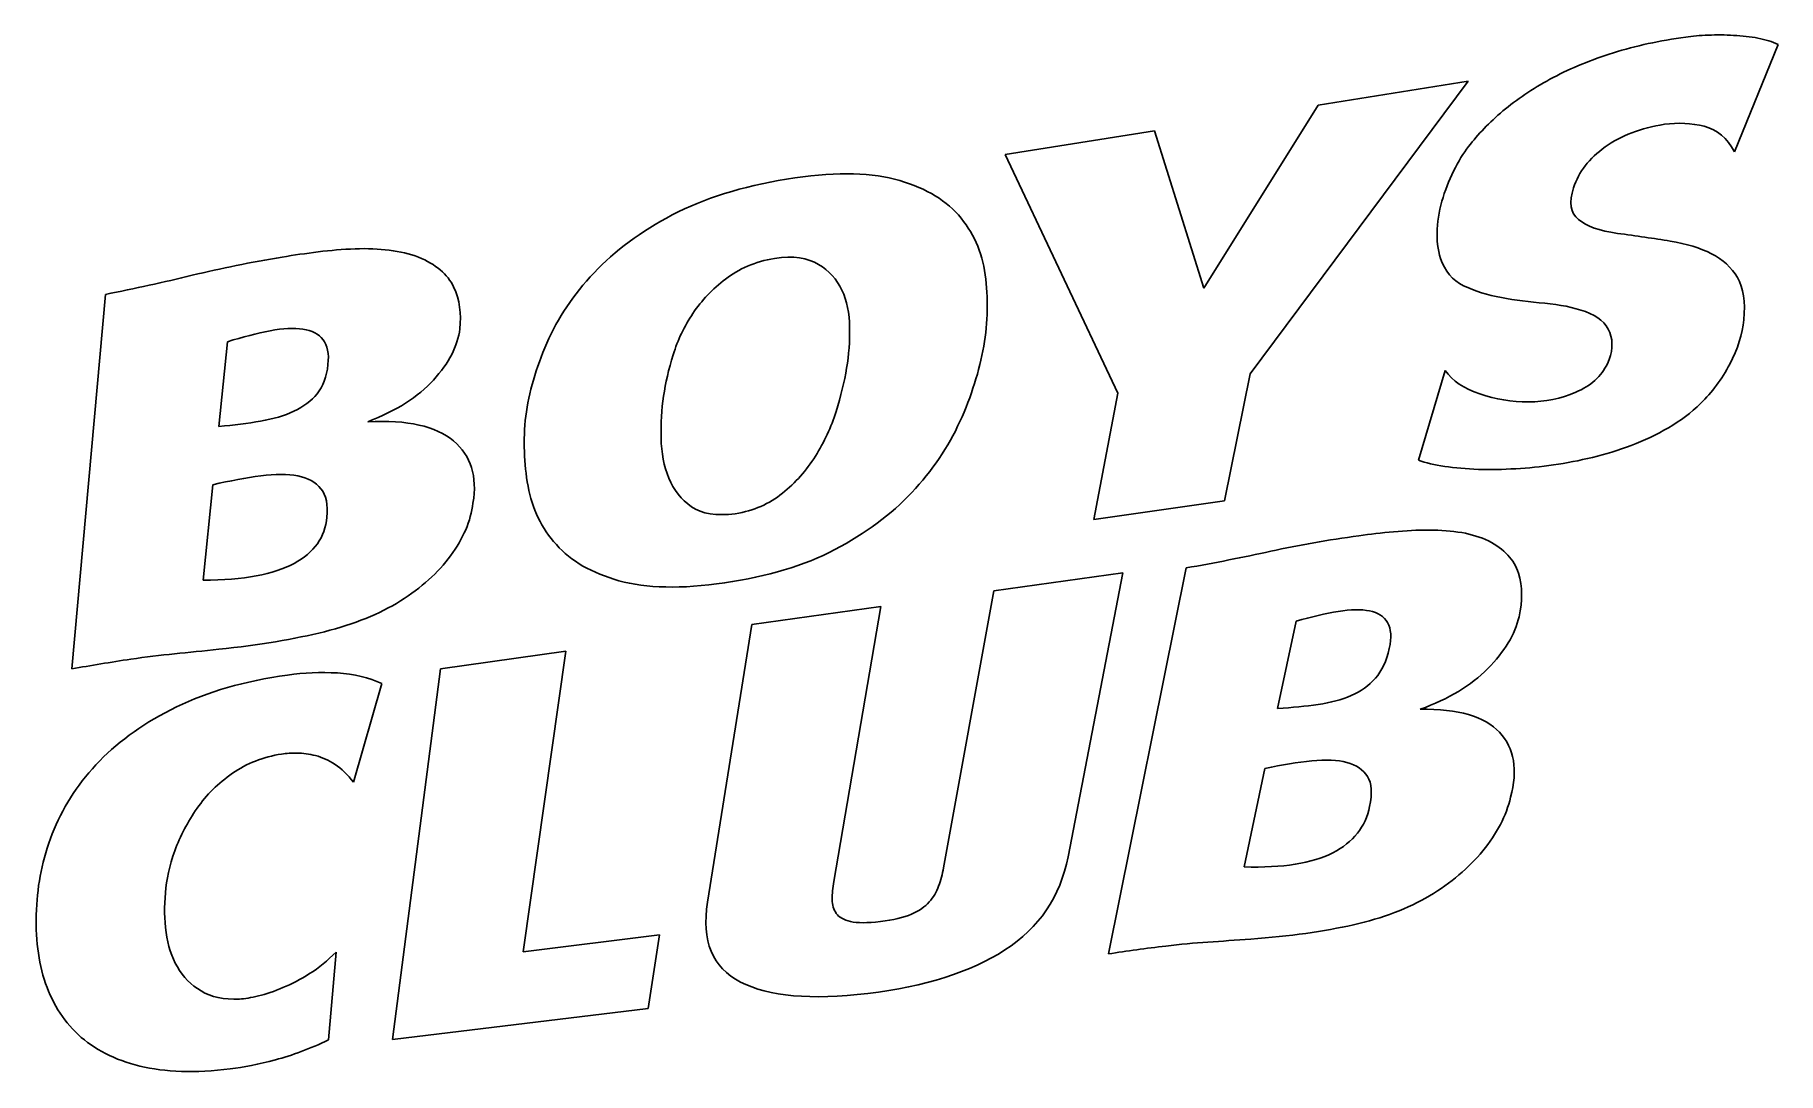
# Model space of a CAD drawing. Extents: x 0 to 130, y 0 to 77.
import ezdxf

# ---------------------------------------------------------------- set-up
doc = ezdxf.new("R2010")
doc.units = 0
doc.layers.get('0').update_dxf_attribs({"linetype": 'CONTINUOUS'})

msp = doc.modelspace()

# ---------------------------------------------------------------- linework, layer by layer
at = {"color": 7}
for p, q in [((129.513659, 76.425826), (126.271716, 68.434873)), ((106.494887, 73.686592), (90.304489, 51.964281)), ((95.341896, 71.921026), (106.494887, 73.686592)), ((86.857759, 58.306349), (95.341896, 71.921026)), ((72.099022, 68.240669), (83.190101, 69.997504)), ((83.190101, 69.997504), (86.857759, 58.306349)), ((80.46833, 50.523888), (72.099022, 68.240669)), ((54.974644, 60.526999), (54.974644, 60.526999)), ((2.778124, 30.030302), (5.271322, 57.858674)), ((14.335188, 54.336537), (13.694578, 48.04474)), ((90.304489, 51.964281), (88.40425, 42.513091)), ((102.790717, 45.530137), (104.791763, 52.19685)), ((78.691916, 41.142813), (80.46833, 50.523888)), ((13.253067, 43.715888), (12.534511, 36.61764)), ((88.40425, 42.513091), (78.691916, 41.142813)), ((51.259891, 36.425816), (51.268622, 36.425816)), ((71.248122, 35.838706), (80.83028, 37.174059)), ((80.83028, 37.174059), (76.771568, 16.081456)), ((79.771946, 8.863616), (85.537751, 37.537597)), ((67.524637, 15.264422), (71.248122, 35.838706)), ((53.28369, 33.343947), (62.865849, 34.679036)), ((62.865849, 34.679036), (59.371759, 14.245511)), ((50.001531, 12.716747), (53.28369, 33.343947)), ((93.712061, 33.579426), (92.340989, 27.10295)), ((30.155911, 30.053321), (39.477719, 31.35322)), ((39.477719, 31.35322), (36.312506, 9.021572)), ((26.590647, 2.51361), (30.155911, 30.053321)), ((25.796895, 28.953976), (23.693456, 21.611782)), ((20.885986, 23.59563), (20.885986, 23.59563)), ((91.400394, 22.644452), (89.853639, 15.331362)), ((36.312506, 9.021572), (46.434415, 10.27808)), ((46.434415, 10.27808), (45.590923, 4.809931)), ((22.407051, 8.999612), (21.842085, 2.472071)), ((61.895357, 5.926209), (61.895357, 5.93494)), ((45.590923, 4.809931), (26.590647, 2.51361))]:
    msp.add_line(p, q, dxfattribs=at)
for points in [[(117.279579, 75.799028), (118.931109, 76.319993), (120.722605, 76.708401), (122.6538, 76.964518)], [(122.6538, 76.964518), (123.151747, 77.043893), (123.711076, 77.09681), (124.331525, 77.114537)], [(124.331525, 77.114537), (124.951973, 77.132264), (125.581153, 77.132264), (126.210333, 77.09681)], [(126.210333, 77.09681), (126.839513, 77.06162), (127.442499, 76.999708), (128.010559, 76.884879)], [(128.010559, 76.884879), (128.57862, 76.779045), (129.085563, 76.62003), (129.513659, 76.425826)], [(112.813937, 73.971284), (114.142411, 74.668727), (115.627783, 75.278062), (117.279579, 75.799028)], [(109.266136, 71.640038), (110.305949, 72.487764), (111.485728, 73.264846), (112.813937, 73.971284)], [(106.653108, 69.008755), (107.361134, 69.909397), (108.234789, 70.783581), (109.266136, 71.640038)], [(121.07212, 70.492275), (119.306818, 70.2097), (117.838644, 69.65328), (116.65913, 68.805819)], [(124.025666, 70.341991), (123.073165, 70.580381), (122.085739, 70.624567), (121.07212, 70.492275)], [(126.271716, 68.434873), (125.721118, 69.468072), (124.978167, 70.103602), (124.025666, 70.341991)], [(105.543445, 67.278114), (105.910422, 67.97582), (106.2774, 68.558433), (106.653108, 69.008755)], [(116.65913, 68.805819), (115.479352, 67.958093), (114.701476, 66.951353), (114.325768, 65.777131)], [(47.378714, 63.755977), (49.717897, 64.988936), (52.547883, 65.876085), (55.868407, 66.408163)], [(55.868407, 66.408163), (59.188931, 66.940505), (61.817305, 66.940505), (63.884761, 66.408163)], [(63.884761, 66.408163), (65.952481, 65.876085), (67.529664, 64.988936), (68.624775, 63.755977)], [(104.625869, 65.061961), (104.870609, 65.838779), (105.176468, 66.571675), (105.543445, 67.278114)], [(104.188777, 62.704257), (104.241429, 63.499066), (104.381129, 64.284879), (104.625869, 65.061961)], [(114.325768, 65.777131), (113.967521, 64.691015), (114.089759, 63.896206), (114.684014, 63.410695)], [(41.569782, 59.462579), (43.103043, 61.094795), (45.039266, 62.523017), (47.378714, 63.755977)], [(68.624775, 63.755977), (69.719887, 62.514022), (70.377112, 61.032618), (70.622381, 59.311767)], [(104.442248, 60.532026), (104.223967, 61.185547), (104.145121, 61.909448), (104.188777, 62.704257)], [(114.684014, 63.410695), (115.278269, 62.916189), (116.239501, 62.580697), (117.576706, 62.386492)], [(117.576706, 62.386492), (118.983497, 62.201019), (120.285513, 62.006815), (121.500216, 61.812346)], [(18.412606, 60.62807), (19.269645, 60.771474), (20.161318, 60.896887), (21.078947, 61.013568)], [(21.078947, 61.013568), (21.996602, 61.129985), (22.905553, 61.201687), (23.814635, 61.23767)], [(23.814635, 61.23767), (24.72348, 61.273389), (25.571999, 61.23767), (26.359665, 61.138981)], [(26.359665, 61.138981), (27.147595, 61.040291), (27.874671, 60.861168), (28.523959, 60.619074)], [(121.500216, 61.812346), (122.706188, 61.60941), (123.728539, 61.300377), (124.567533, 60.876514)], [(124.567533, 60.876514), (125.406528, 60.452651), (126.044439, 59.861042), (126.489998, 59.101687)], [(11.72941, 59.274725), (13.850391, 59.785636), (16.083874, 60.242836), (18.412606, 60.62807)], [(28.523959, 60.619074), (29.822535, 60.090436), (30.688253, 59.355423), (31.138309, 58.405303)], [(54.974644, 60.526999), (53.519712, 60.29511), (52.311081, 59.737482), (51.330005, 58.992414)], [(58.242516, 60.083557), (57.454057, 60.553722), (56.360345, 60.747853), (54.974644, 60.526999)], [(59.97739, 58.176438), (59.600623, 58.983683), (59.031239, 59.613392), (58.242516, 60.083557)], [(106.155162, 58.501347), (105.316168, 58.898487), (104.748107, 59.578467), (104.442248, 60.532026)], [(5.271322, 57.858674), (7.444214, 58.288886), (9.599803, 58.755083), (11.72941, 59.274725)], [(31.138309, 58.405303), (31.579899, 57.455448), (31.727008, 56.415635), (31.597097, 55.295388)], [(38.056641, 54.237847), (38.862562, 56.091784), (40.036784, 57.830363), (41.569782, 59.462579)], [(51.330005, 58.992414), (50.357396, 58.247347), (49.551474, 57.404648), (48.911976, 56.446591)], [(70.622381, 59.311767), (70.858919, 57.582184), (70.82373, 55.816882), (70.508346, 54.00713)], [(108.960277, 57.618167), (107.929195, 57.80364), (106.993892, 58.095211), (106.155162, 58.501347)], [(126.489998, 59.101687), (126.92709, 58.342332), (127.092984, 57.291671), (126.962015, 55.967166)], [(60.546774, 55.408894), (60.538043, 56.446591), (60.345426, 57.377925), (59.97739, 58.176438)], [(112.176026, 57.194569), (111.066363, 57.291671), (109.991359, 57.432959), (108.960277, 57.618167)], [(115.199687, 56.576237), (114.299574, 56.894266), (113.285954, 57.097202), (112.176026, 57.194569)], [(48.911976, 56.446591), (48.272213, 55.488534), (47.781675, 54.468564), (47.448829, 53.377421)], [(117.008645, 55.013606), (116.737712, 55.71978), (116.134726, 56.240745), (115.199687, 56.576237)], [(126.962015, 55.967166), (126.865706, 54.907508), (126.516191, 53.812661), (125.921937, 52.68236)], [(17.503629, 55.151984), (16.542714, 54.97286), (15.48655, 54.695048), (14.335188, 54.336537)], [(19.944889, 55.277661), (19.278323, 55.376086), (18.464544, 55.331371), (17.503629, 55.151984)], [(21.442538, 54.488937), (21.113581, 54.91915), (20.611481, 55.178971), (19.944889, 55.277661)], [(21.806128, 52.642673), (21.8927, 53.449124), (21.771494, 54.058724), (21.442538, 54.488937)], [(31.597097, 55.295388), (31.441258, 54.013745), (30.79197, 52.750094), (29.640766, 51.495438)], [(60.327699, 52.375179), (60.494387, 53.377421), (60.564237, 54.362202), (60.546774, 55.408894)], [(116.833755, 52.708819), (117.218195, 53.538817), (117.279579, 54.307168), (117.008645, 55.013606)], [(36.497185, 48.809122), (36.733723, 50.574423), (37.250455, 52.38391), (38.056641, 54.237847)], [(47.448829, 53.377421), (47.106987, 52.286279), (46.870449, 51.266309), (46.73022, 50.290525)], [(70.508346, 54.00713), (70.192962, 52.197643), (69.59712, 50.299256), (68.738546, 48.409865)], [(21.001027, 50.473617), (21.433859, 51.011515), (21.702253, 51.737268), (21.806128, 52.642673)], [(59.53924, 49.146201), (59.898544, 50.299256), (60.161276, 51.372672), (60.327699, 52.375179)], [(104.791763, 52.19685), (105.324899, 51.428499), (106.181356, 50.845886), (107.352403, 50.457213)], [(114.491926, 50.589769), (115.60159, 51.057817), (116.379465, 51.763991), (116.833755, 52.708819)], [(125.921937, 52.68236), (125.327947, 51.552059), (124.602458, 50.572042), (123.754733, 49.75977)], [(29.640766, 51.495438), (28.49803, 50.240519), (26.879043, 49.209966), (24.766872, 48.394255)], [(110.970054, 49.8746), (112.210951, 49.8746), (113.381998, 50.121721), (114.491926, 50.589769)], [(19.278297, 49.173982), (19.988175, 49.50577), (20.559516, 49.935983), (21.001027, 50.473617)], [(46.73022, 50.290525), (46.58999, 49.314741), (46.52014, 48.259052), (46.546334, 47.176906)], [(107.352403, 50.457213), (108.523185, 50.059808), (109.729157, 49.865604), (110.970054, 49.8746)], [(123.754733, 49.75977), (123.055703, 49.071059), (122.251898, 48.461723), (121.369247, 47.94949)], [(13.694578, 48.04474), (14.811306, 48.143429), (15.85014, 48.277838), (16.793751, 48.439234)], [(16.793751, 48.439234), (17.737362, 48.60063), (18.568419, 48.842459), (19.278297, 49.173982)], [(24.766872, 48.394255), (27.701633, 48.546655), (29.822535, 48.071727), (31.129578, 46.969472)], [(36.663608, 43.611113), (36.356956, 45.29651), (36.295573, 47.026093), (36.497185, 48.809122)], [(58.005978, 45.837584), (58.663204, 46.893007), (59.179935, 47.993146), (59.53924, 49.146201)], [(68.738546, 48.409865), (67.879973, 46.520474), (66.688553, 44.755437), (65.164022, 43.131952)], [(121.369247, 47.94949), (120.477865, 47.43752), (119.560289, 46.99593), (118.607788, 46.63398)], [(31.129578, 46.969472), (32.428154, 45.866952), (32.904405, 44.325488), (32.575527, 42.353812)], [(46.546334, 47.176906), (46.563797, 46.094759), (46.756678, 45.101247), (47.115718, 44.214099)], [(118.607788, 46.63398), (117.655287, 46.27203), (116.694055, 45.971727), (115.724092, 45.742069)], [(55.561755, 43.078771), (56.525368, 43.868288), (57.340286, 44.781895), (58.005978, 45.837584)], [(104.748107, 45.079816), (103.979227, 45.194645), (103.332585, 45.344929), (102.790717, 45.530137)], [(115.724092, 45.742069), (114.745133, 45.512675), (113.7839, 45.327202), (112.8314, 45.185914)], [(16.811055, 44.379199), (15.728935, 44.235795), (14.542939, 44.011692), (13.253067, 43.715888)], [(19.555316, 44.370203), (18.802179, 44.522603), (17.893175, 44.522603), (16.811055, 44.379199)], [(21.278046, 43.420083), (20.879821, 43.904271), (20.30848, 44.226799), (19.555316, 44.370203)], [(47.115718, 44.214099), (47.475023, 43.318219), (48.035675, 42.608606), (48.806672, 42.085259)], [(107.247363, 44.859153), (106.34725, 44.885612), (105.517251, 44.964987), (104.748107, 45.079816)], [(110.026285, 44.903339), (109.073784, 44.850422), (108.138745, 44.832695), (107.247363, 44.859153)], [(112.8314, 45.185914), (111.878899, 45.044627), (110.978785, 44.956256), (110.026285, 44.903339)], [(21.719557, 41.296006), (21.823459, 42.228134), (21.676271, 42.93616), (21.278046, 43.420083)], [(38.766254, 39.264534), (37.671143, 40.479766), (36.970261, 41.925715), (36.663608, 43.611113)], [(52.057081, 41.561913), (53.42392, 41.783634), (54.589146, 42.298249), (55.561755, 43.078771)], [(65.164022, 43.131952), (63.639492, 41.508732), (61.738459, 40.098237), (59.451663, 38.900731)], [(32.575527, 42.353812), (32.410956, 41.018194), (31.848187, 39.718824), (30.913149, 38.445912)], [(48.806672, 42.085259), (49.568937, 41.552917), (50.655317, 41.384377), (52.057081, 41.561913)], [(19.286949, 37.872559), (20.784624, 38.67901), (21.589699, 39.826245), (21.719557, 41.296006)], [(98.370584, 39.926522), (99.20561, 40.038705), (100.067094, 40.142157), (100.954772, 40.21968)], [(100.954772, 40.21968), (101.84245, 40.305935), (102.721397, 40.349062), (103.591612, 40.349062)], [(103.591612, 40.349062), (104.461827, 40.349062), (105.261663, 40.288737), (106.008847, 40.159355)], [(106.008847, 40.159355), (106.747036, 40.029974), (107.415109, 39.82307), (108.004072, 39.538378)], [(43.418427, 36.585625), (41.403359, 37.153157), (39.852634, 38.040305), (38.766254, 39.264534)], [(59.451663, 38.900731), (57.173863, 37.703226), (54.448916, 36.88725), (51.259891, 36.425816)], [(91.839868, 38.779552), (93.923199, 39.236488), (96.102838, 39.615901), (98.370584, 39.926522)], [(108.004072, 39.538378), (109.173002, 38.943329), (109.911191, 38.150108), (110.218901, 37.149717)], [(12.534511, 36.61764), (15.547139, 36.635631), (17.7893, 37.065844), (19.286949, 37.872559)], [(30.913149, 38.445912), (29.978375, 37.182261), (28.731657, 36.062014), (27.181991, 35.085172)], [(85.537751, 37.537597), (87.665003, 37.908543), (89.756801, 38.322352), (91.839868, 38.779552)], [(51.268622, 36.425816), (48.044406, 35.964647), (45.424764, 36.017829), (43.418427, 36.585625)], [(110.218901, 37.149717), (110.526612, 36.149327), (110.544075, 35.071413), (110.271553, 33.915712)], [(27.181991, 35.085172), (25.632589, 34.11706), (23.754046, 33.355324), (21.537788, 32.799699)], [(96.83256, 34.303856), (95.900696, 34.148546), (94.854798, 33.906981), (93.712061, 33.579426)], [(99.17042, 34.346983), (98.546532, 34.467633), (97.764159, 34.458902), (96.83256, 34.303856)], [(100.506567, 33.475974), (100.242778, 33.93291), (99.794573, 34.217602), (99.17042, 34.346983)], [(110.271553, 33.915712), (109.964107, 32.596234), (109.190465, 31.311416), (107.951156, 30.060994)], [(21.537788, 32.799699), (19.321583, 32.244073), (16.707206, 31.81386), (13.694578, 31.491068)], [(100.629599, 31.552716), (100.814013, 32.380598), (100.770093, 33.018774), (100.506567, 33.475974)], [(10.404905, 31.159545), (9.348766, 31.052124), (8.266646, 30.917716), (7.158543, 30.75632)], [(13.694578, 31.491068), (12.56052, 31.374651), (11.461069, 31.26723), (10.404905, 31.159545)], [(99.601162, 29.345031), (100.084557, 29.888485), (100.427457, 30.621382), (100.629599, 31.552716)], [(4.942365, 30.406805), (4.215183, 30.290123), (3.488002, 30.164711), (2.778124, 30.030302)], [(7.158543, 30.75632), (6.414058, 30.648634), (5.669546, 30.532217), (4.942365, 30.406805)], [(18.79993, 29.582891), (20.016803, 29.760162), (21.251032, 29.804348), (22.502645, 29.733439)], [(107.951156, 30.060994), (106.711846, 28.810572), (105.041794, 27.80145), (102.93227, 27.033893)], [(10.551299, 27.209312), (12.854657, 28.334057), (15.610004, 29.131247), (18.79993, 29.582891)], [(22.502645, 29.733439), (23.745579, 29.662531), (24.849422, 29.396889), (25.796895, 28.953976)], [(97.808079, 28.060213), (98.520074, 28.370569), (99.117768, 28.801841), (99.601162, 29.345031)], [(4.849417, 23.205898), (6.353098, 24.747097), (8.24794, 26.084567), (10.551299, 27.209312)], [(92.340989, 27.10295), (93.422077, 27.163275), (94.424055, 27.25826), (95.355919, 27.396108)], [(95.355919, 27.396108), (96.278786, 27.52549), (97.096085, 27.749592), (97.808079, 28.060213)], [(102.93227, 27.033893), (105.753789, 27.085752), (107.713824, 26.516368), (108.821371, 25.326535)], [(108.821371, 25.326535), (109.920186, 24.136438), (110.192443, 22.523802), (109.638934, 20.497091)], [(18.35662, 23.710723), (16.983299, 23.498263), (15.775131, 23.019896), (14.714733, 22.284883)], [(19.521343, 23.781632), (19.095443, 23.781632), (18.712988, 23.763905), (18.35662, 23.710723)], [(20.885986, 23.59563), (20.399232, 23.719719), (19.947244, 23.781632), (19.521343, 23.781632)], [(22.328826, 22.940256), (21.850764, 23.250348), (21.372714, 23.471805), (20.885986, 23.59563)], [(97.482906, 23.092921), (96.788374, 23.273896), (95.918424, 23.317023), (94.87226, 23.205104)], [(1.459572, 18.122189), (2.224457, 19.973216), (3.354414, 21.664963), (4.849417, 23.205898)], [(14.714733, 22.284883), (13.654308, 21.549605), (12.77642, 20.681771), (12.081068, 19.680851)], [(23.693456, 21.611782), (23.267556, 22.187516), (22.806889, 22.630164), (22.328826, 22.940256)], [(94.87226, 23.205104), (93.826361, 23.101388), (92.674893, 22.911681), (91.400394, 22.644452)], [(99.012199, 22.040672), (98.687026, 22.558197), (98.185905, 22.903214), (97.482906, 23.092921)], [(99.17042, 19.82452), (99.381293, 20.781783), (99.328641, 21.523411), (99.012199, 22.040672)], [(12.081068, 19.680851), (11.385716, 18.680196), (10.838134, 17.635091), (10.429617, 16.527809)], [(96.437007, 16.374879), (97.957569, 17.159634), (98.871705, 18.306604), (99.17042, 19.82452)], [(109.638934, 20.497091), (109.313496, 19.126019), (108.62796, 17.79781), (107.582061, 16.521459)], [(0.181871, 12.53339), (0.277465, 14.41114), (0.694687, 16.271162), (1.459572, 18.122189)], [(10.429617, 16.527809), (10.029804, 15.420791), (9.795092, 14.375686), (9.734265, 13.392493)], [(76.771568, 16.081456), (76.197951, 13.12103), (74.636379, 10.810422), (72.086322, 9.158891)], [(89.853639, 15.331362), (92.718814, 15.245107), (94.916446, 15.598856), (96.437007, 16.374879)], [(107.582061, 16.521459), (106.536163, 15.245107), (105.217743, 14.132798), (103.61807, 13.184266)], [(59.371759, 14.245511), (59.292383, 13.771112), (59.257194, 13.331903), (59.257194, 12.918889)], [(67.162951, 13.902875), (67.31297, 14.333352), (67.436266, 14.790024), (67.524637, 15.264422)], [(9.734265, 13.392493), (9.629939, 12.400569), (9.647349, 11.426373), (9.777736, 10.460907)], [(66.465773, 12.725742), (66.774542, 13.077109), (67.003936, 13.463666), (67.162951, 13.902875)], [(103.61807, 13.184266), (102.027129, 12.235469), (100.137209, 11.519771), (97.9663, 11.028174)], [(0.729453, 6.980046), (0.216638, 8.618612), (0.034101, 10.469903), (0.181871, 12.53339)], [(52.44549, 6.778168), (50.354221, 7.841265), (49.533747, 9.8267), (50.001531, 12.716747)], [(59.257194, 12.918889), (59.257194, 12.506138), (59.363027, 12.163502), (59.557232, 11.873519)], [(59.557232, 11.873519), (59.751171, 11.592266), (60.104126, 11.390389), (60.61583, 11.267358)], [(62.83066, 11.267358), (63.801152, 11.381658), (64.568709, 11.574804), (65.142326, 11.820867)], [(65.142326, 11.820867), (65.715944, 12.075661), (66.157004, 12.374111), (66.465773, 12.725742)], [(9.777736, 10.460907), (9.908096, 9.495442), (10.186253, 8.645335), (10.620858, 7.901326)], [(60.61583, 11.267358), (61.1278, 11.153058), (61.859902, 11.153058), (62.83066, 11.267358)], [(97.9663, 11.028174), (95.795392, 10.536578), (93.246394, 10.183094), (90.337033, 9.967459)], [(72.086322, 9.158891), (69.545262, 7.516092), (66.148273, 6.435533), (61.895357, 5.926209)], [(81.87274, 9.173973), (81.160745, 9.079252), (80.457482, 8.975799), (79.771946, 8.863616)], [(84.026185, 9.449933), (83.296464, 9.363679), (82.584734, 9.268958), (81.87274, 9.173973)], [(87.163882, 9.743356), (86.144442, 9.6743), (85.098278, 9.570848), (84.026185, 9.449933)], [(90.337033, 9.967459), (89.238217, 9.889936), (88.183587, 9.812148), (87.163882, 9.743356)], [(10.620858, 7.901326), (11.046758, 7.157317), (11.637785, 6.555124), (12.376608, 6.112211)], [(20.442676, 7.405231), (21.111967, 7.830417), (21.772553, 8.361701), (22.407051, 8.999612)], [(3.258793, 2.870533), (2.085391, 3.96882), (1.242269, 5.341744), (0.729453, 6.980046)], [(18.460919, 6.360126), (19.112826, 6.634764), (19.773412, 6.980046), (20.442676, 7.405231)], [(61.895357, 5.93494), (57.67763, 5.425352), (54.527762, 5.70634), (52.44549, 6.778168)], [(12.376608, 6.112211), (13.115405, 5.660567), (14.07153, 5.465569), (15.236254, 5.510019)], [(15.236254, 5.510019), (15.610004, 5.527746), (16.079349, 5.607386), (16.644314, 5.748938)], [(16.644314, 5.748938), (17.200601, 5.882024), (17.809038, 6.085488), (18.460919, 6.360126)], [(7.830744, 0.532408), (5.953312, 0.992784), (4.432221, 1.772247), (3.258793, 2.870533)], [(21.842085, 2.472071), (20.460086, 1.816697), (19.147593, 1.329334), (17.895954, 1.00178)], [(14.54958, 0.328679), (11.942003, 0.009856), (9.708203, 0.0805), (7.830744, 0.532408)], [(17.895954, 1.00178), (16.644314, 0.673961), (15.531767, 0.443773), (14.54958, 0.328679)]]:
    msp.add_open_spline(points, degree=3, dxfattribs=at)

doc.saveas('drawing.dxf')
